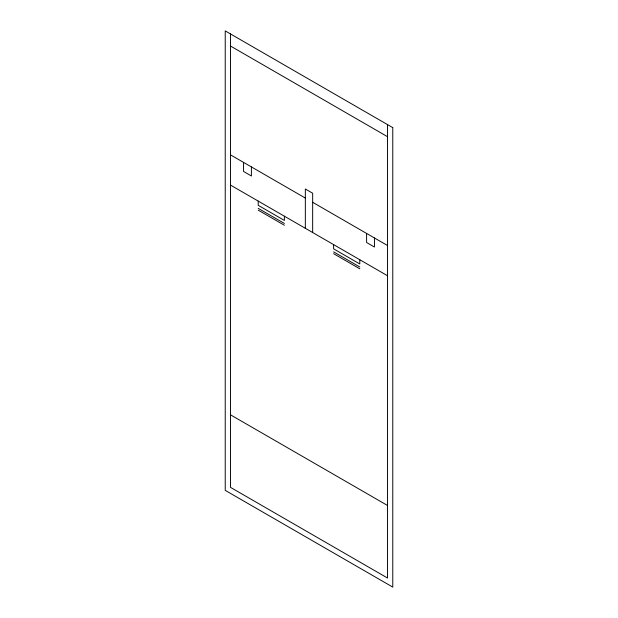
<?xml version="1.0" encoding="UTF-8"?>
<svg xmlns="http://www.w3.org/2000/svg" width="618" height="618" viewBox="0 0 618 618"><rect width="100%" height="100%" fill="white"/><g stroke="black" fill="none" stroke-linecap="round" stroke-linejoin="round"><path stroke-width="0.93" d="M230.468 46.018L387.532 136.702M230.468 154.84L305.338 198.061M312.662 202.295L387.532 245.524M230.468 185.068L387.532 275.752M258.216 208.343L284.396 223.453M333.604 251.866L359.784 266.984M258.216 210.151L284.396 225.269M333.604 253.681L359.784 268.799M230.468 414.802L387.532 505.485M387.532 124.604L387.532 578.031L230.468 487.347L230.468 33.92M374.446 237.961L374.446 247.03L366.59 242.495L366.59 233.426M359.784 259.73L359.784 263.956L333.604 248.845L333.604 244.612M312.662 232.522L312.662 193.225L305.338 188.992L305.338 228.289M284.396 216.2L284.396 220.433L258.216 205.315L258.216 201.082M251.41 166.93L251.41 175.999L243.554 171.464L243.554 162.395M392.77 127.632L225.23 30.9L225.23 490.368L392.77 587.1L392.77 127.632"/></g></svg>
